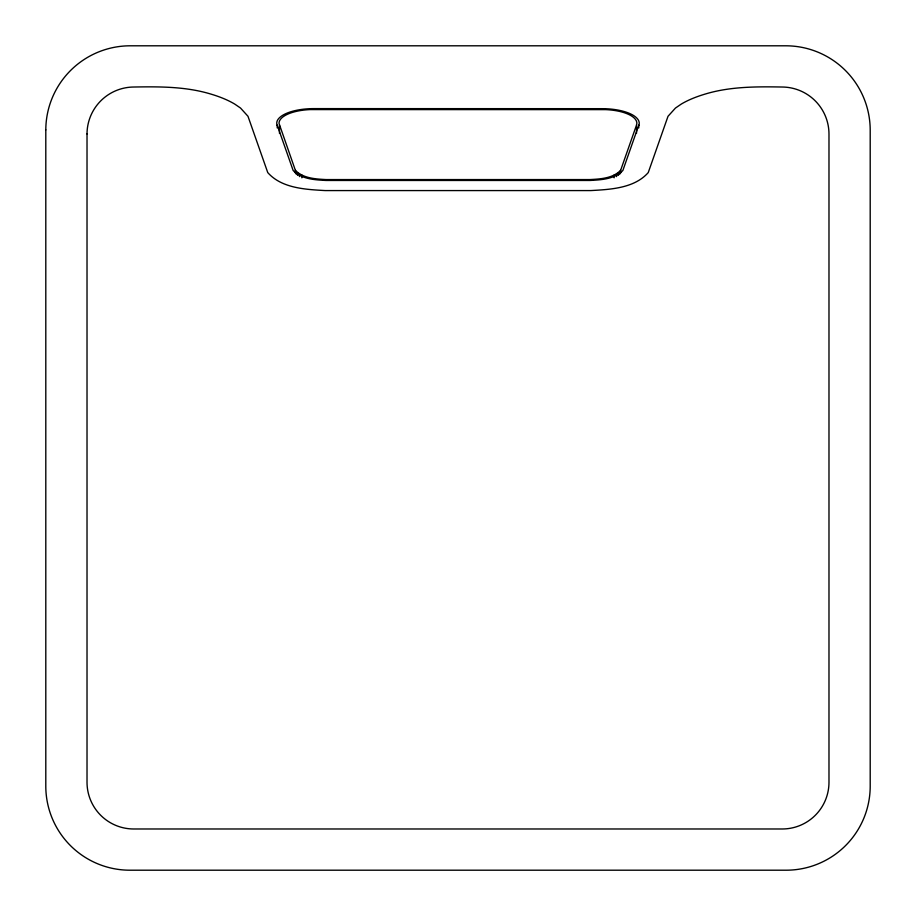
<?xml version="1.0" encoding="UTF-8"?>
<svg xmlns="http://www.w3.org/2000/svg" width="916" height="916" viewBox="0 0 916 916"><rect width="100%" height="100%" fill="white"/><g stroke="black" fill="none" stroke-linecap="round" stroke-linejoin="round"><path stroke-width="1.37" d="M636.528 125.045L636.849 123.477A34.797 13.717 0 0 0 605.797 109.634L310.192 109.588A34.797 13.717 0 0 0 279.048 123.477L295.364 170.307C303.07 178.345 315.596 179.021 326.107 179.57L589.893 179.57C600.404 179.021 612.93 178.345 620.636 170.307L636.528 125.045L636.528 133.37M638.773 127.919L638.773 125.148L622.857 170.49C614.647 179.158 601.217 179.868 589.973 180.463L326.027 180.463C314.783 179.868 301.353 179.158 293.143 170.49L277.227 125.148L277.227 127.919M620.636 170.307L620.636 173.078M619.823 171.384L619.823 174.154M618.46 172.586L618.46 175.368M616.56 173.822L616.56 176.605M614.132 175.048L614.132 177.819M301.868 175.048L301.868 177.819M299.44 173.822L299.44 176.605M297.54 172.586L297.54 175.368M296.177 171.384L296.177 174.154M295.364 170.307L295.364 173.078M279.472 125.045L279.472 133.37M638.933 125.148A37.075 14.61 0 0 0 601.823 108.672L314.177 108.615A37.075 14.61 0 0 0 277.067 125.148M45.8 129.889L45.8 786.604A84.066 84.066 0 0 0 129.385 870.2L786.615 870.2A84.066 84.066 0 0 0 870.2 786.604L870.2 129.889A84.444 84.444 0 0 0 786.134 45.8L129.866 45.8A84.444 84.444 0 0 0 45.8 129.889M87.02 133.931L87.02 782.504A46.727 46.727 0 0 0 133.484 828.98L782.516 828.98A46.727 46.727 0 0 0 828.98 782.504L828.98 133.931A47.105 47.105 0 0 0 782.081 87.02C756.215 86.573 729.834 86.516 704.851 94.165A101.733 40.098 0 0 0 681.206 104.126L675.481 108.042L668.016 116.286L648.242 172.597C634.296 188.341 610.503 189.44 590.854 190.574L325.146 190.574C305.497 189.44 281.704 188.341 267.758 172.597L247.984 116.286L240.519 108.042L234.794 104.126A101.733 40.098 0 0 0 211.149 94.165C186.166 86.516 159.785 86.573 133.919 87.02A47.105 47.105 0 0 0 87.02 133.931"/></g></svg>
